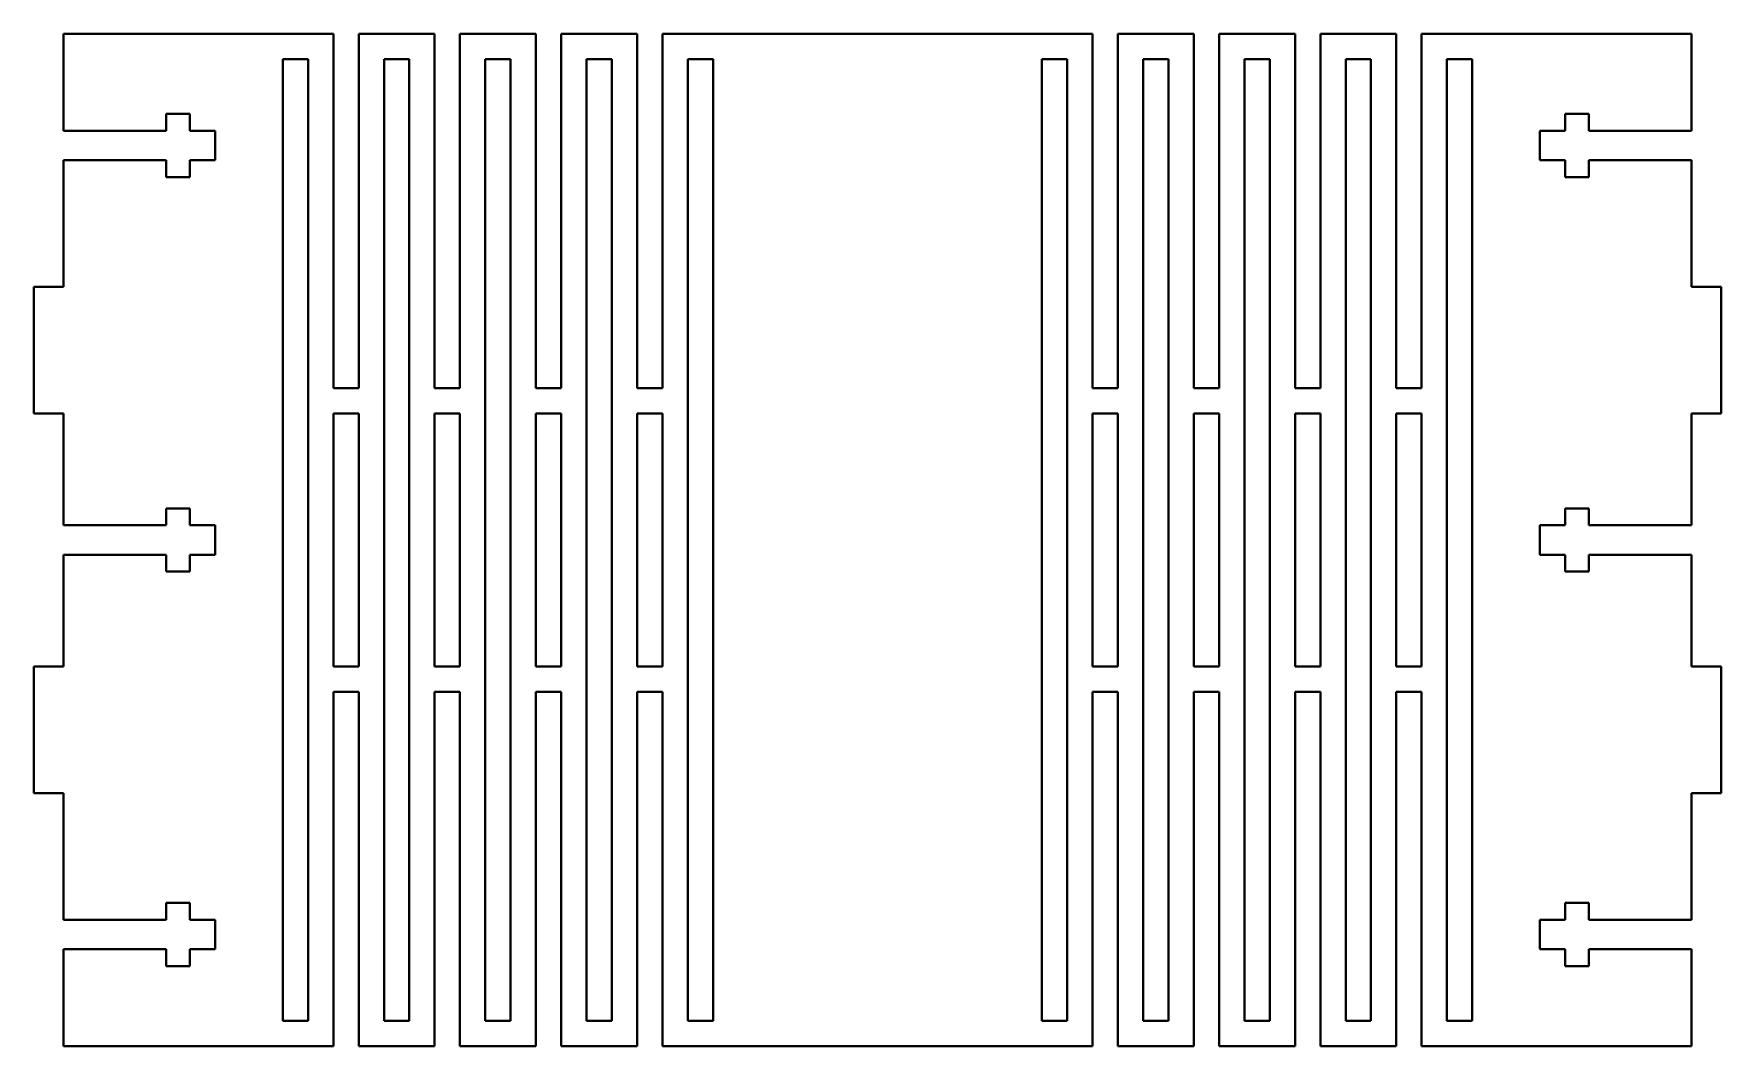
# Model space of a CAD drawing. Header units: inches. Extents: x -3.33 to 3.33, y -2 to 2.
import ezdxf

# ---------------------------------------------------------------- set-up
doc = ezdxf.new("R2010")
doc.units = ezdxf.units.IN
doc.header["$MEASUREMENT"] = 0
doc.layers.add('ModelSketch_Visible', color=7, linetype='Continuous', lineweight=40)

msp = doc.modelspace()

# ---------------------------------------------------------------- linework, layer by layer
at = {"layer": 'ModelSketch_Visible'}
for p, q in [((-3.217, 2), (-2.15, 2)), ((-3.217, 1.617), (-3.217, 2)), ((-2.15, 2), (-2.15, 0.6)), ((-2.05, 2), (-1.75, 2)), ((-2.05, 2), (-2.05, 0.6)), ((-1.75, 2), (-1.75, 0.6)), ((-1.65, 2), (-1.35, 2)), ((-1.65, 2), (-1.65, 0.6)), ((-1.35, 2), (-1.35, 0.6)), ((-1.25, 2), (-0.95, 2)), ((-1.25, 2), (-1.25, 0.6)), ((-0.95, 2), (-0.95, 0.6)), ((-0.85, 2), (0.85, 2)), ((-0.85, 2), (-0.85, 0.6)), ((0.85, 2), (0.85, 0.6)), ((0.95, 2), (1.25, 2)), ((0.95, 2), (0.95, 0.6)), ((1.25, 2), (1.25, 0.6)), ((1.35, 2), (1.65, 2)), ((1.35, 2), (1.35, 0.6)), ((1.65, 2), (1.65, 0.6)), ((1.75, 2), (2.05, 2)), ((1.75, 2), (1.75, 0.6)), ((2.05, 2), (2.05, 0.6)), ((2.15, 2), (3.217, 2)), ((2.15, 2), (2.15, 0.6)), ((3.217, 1.617), (3.217, 2)), ((-2.35, -1.9), (-2.35, 1.9)), ((-2.25, 1.9), (-2.35, 1.9)), ((-2.25, -1.9), (-2.25, 1.9)), ((-1.95, -1.9), (-1.95, 1.9)), ((-1.85, 1.9), (-1.95, 1.9)), ((-1.85, -1.9), (-1.85, 1.9)), ((-1.55, -1.9), (-1.55, 1.9)), ((-1.45, 1.9), (-1.55, 1.9)), ((-1.45, -1.9), (-1.45, 1.9)), ((-1.15, -1.9), (-1.15, 1.9)), ((-1.05, 1.9), (-1.15, 1.9)), ((-1.05, -1.9), (-1.05, 1.9)), ((-0.75, -1.9), (-0.75, 1.9)), ((-0.65, 1.9), (-0.75, 1.9)), ((-0.65, -1.9), (-0.65, 1.9)), ((0.65, -1.9), (0.65, 1.9)), ((0.75, 1.9), (0.65, 1.9)), ((0.75, -1.9), (0.75, 1.9)), ((1.05, -1.9), (1.05, 1.9)), ((1.15, 1.9), (1.05, 1.9)), ((1.15, -1.9), (1.15, 1.9)), ((1.45, -1.9), (1.45, 1.9)), ((1.55, 1.9), (1.45, 1.9)), ((1.55, -1.9), (1.55, 1.9)), ((1.85, -1.9), (1.85, 1.9)), ((1.95, 1.9), (1.85, 1.9)), ((1.95, -1.9), (1.95, 1.9)), ((2.25, -1.9), (2.25, 1.9)), ((2.35, 1.9), (2.25, 1.9)), ((2.35, -1.9), (2.35, 1.9)), ((-2.811, 1.617), (-2.811, 1.6835)), ((-2.811, 1.6835), (-2.717, 1.6835)), ((-2.717, 1.617), (-2.717, 1.6835)), ((2.717, 1.617), (2.717, 1.6835)), ((2.717, 1.6835), (2.811, 1.6835)), ((2.811, 1.617), (2.811, 1.6835)), ((-3.217, 1.617), (-2.811, 1.617)), ((-2.717, 1.617), (-2.617, 1.617)), ((-2.617, 1.5), (-2.617, 1.617)), ((2.617, 1.5), (2.617, 1.617)), ((2.617, 1.617), (2.717, 1.617)), ((2.811, 1.617), (3.217, 1.617)), ((-3.217, 1.5), (-2.811, 1.5)), ((-3.217, 1), (-3.217, 1.5)), ((-2.811, 1.4335), (-2.811, 1.5)), ((-2.717, 1.5), (-2.617, 1.5)), ((-2.717, 1.4335), (-2.717, 1.5)), ((2.617, 1.5), (2.717, 1.5)), ((2.717, 1.4335), (2.717, 1.5)), ((2.811, 1.5), (3.217, 1.5)), ((2.811, 1.4335), (2.811, 1.5)), ((3.217, 1), (3.217, 1.5)), ((-2.811, 1.4335), (-2.717, 1.4335)), ((2.717, 1.4335), (2.811, 1.4335)), ((-3.334, 1), (-3.217, 1)), ((-3.334, 1), (-3.334, 0.5)), ((3.217, 1), (3.334, 1)), ((3.334, 1), (3.334, 0.5)), ((-2.15, 0.6), (-2.05, 0.6)), ((-1.75, 0.6), (-1.65, 0.6)), ((-1.35, 0.6), (-1.25, 0.6)), ((-0.95, 0.6), (-0.85, 0.6)), ((0.85, 0.6), (0.95, 0.6)), ((1.25, 0.6), (1.35, 0.6)), ((1.65, 0.6), (1.75, 0.6)), ((2.05, 0.6), (2.15, 0.6)), ((-3.334, 0.5), (-3.217, 0.5)), ((-3.217, 0.0585), (-3.217, 0.5)), ((-2.15, 0.5), (-2.15, -0.5)), ((-2.15, 0.5), (-2.05, 0.5)), ((-2.05, 0.5), (-2.05, -0.5)), ((-1.75, 0.5), (-1.75, -0.5)), ((-1.75, 0.5), (-1.65, 0.5)), ((-1.65, 0.5), (-1.65, -0.5)), ((-1.35, 0.5), (-1.35, -0.5)), ((-1.35, 0.5), (-1.25, 0.5)), ((-1.25, 0.5), (-1.25, -0.5)), ((-0.85, 0.5), (-0.95, 0.5)), ((-0.95, 0.5), (-0.95, -0.5)), ((-0.85, 0.5), (-0.85, -0.5)), ((0.85, 0.5), (0.85, -0.5)), ((0.85, 0.5), (0.95, 0.5)), ((0.95, 0.5), (0.95, -0.5)), ((1.25, 0.5), (1.25, -0.5)), ((1.25, 0.5), (1.35, 0.5)), ((1.35, 0.5), (1.35, -0.5)), ((1.65, 0.5), (1.65, -0.5)), ((1.65, 0.5), (1.75, 0.5)), ((1.75, 0.5), (1.75, -0.5)), ((2.05, 0.5), (2.05, -0.5)), ((2.05, 0.5), (2.15, 0.5)), ((2.15, 0.5), (2.15, -0.5)), ((3.217, 0.0585), (3.217, 0.5)), ((3.217, 0.5), (3.334, 0.5)), ((-2.811, 0.0585), (-2.811, 0.125)), ((-2.811, 0.125), (-2.717, 0.125)), ((-2.717, 0.0585), (-2.717, 0.125)), ((2.717, 0.0585), (2.717, 0.125)), ((2.717, 0.125), (2.811, 0.125)), ((2.811, 0.0585), (2.811, 0.125)), ((-2.811, 0.0585), (-3.217, 0.0585)), ((-2.617, 0.0585), (-2.717, 0.0585)), ((-2.617, 0.0585), (-2.617, -0.0585)), ((2.617, -0.0585), (2.617, 0.0585)), ((2.617, 0.0585), (2.717, 0.0585)), ((2.811, 0.0585), (3.217, 0.0585)), ((-2.811, -0.0585), (-3.217, -0.0585)), ((-3.217, -0.5), (-3.217, -0.0585)), ((-2.811, -0.125), (-2.811, -0.0585)), ((-2.617, -0.0585), (-2.717, -0.0585)), ((-2.717, -0.125), (-2.717, -0.0585)), ((2.617, -0.0585), (2.717, -0.0585)), ((2.717, -0.125), (2.717, -0.0585)), ((2.811, -0.0585), (3.217, -0.0585)), ((2.811, -0.125), (2.811, -0.0585)), ((3.217, -0.5), (3.217, -0.0585)), ((-2.811, -0.125), (-2.717, -0.125)), ((2.717, -0.125), (2.811, -0.125)), ((-3.334, -0.5), (-3.217, -0.5)), ((-3.334, -0.5), (-3.334, -1)), ((-2.15, -0.5), (-2.05, -0.5)), ((-1.75, -0.5), (-1.65, -0.5)), ((-1.35, -0.5), (-1.25, -0.5)), ((-0.85, -0.5), (-0.95, -0.5)), ((0.85, -0.5), (0.95, -0.5)), ((1.25, -0.5), (1.35, -0.5)), ((1.65, -0.5), (1.75, -0.5)), ((2.05, -0.5), (2.15, -0.5)), ((3.217, -0.5), (3.334, -0.5)), ((3.334, -0.5), (3.334, -1)), ((-2.15, -0.6), (-2.15, -2)), ((-2.15, -0.6), (-2.05, -0.6)), ((-2.05, -0.6), (-2.05, -2)), ((-1.75, -0.6), (-1.75, -2)), ((-1.75, -0.6), (-1.65, -0.6)), ((-1.65, -0.6), (-1.65, -2)), ((-1.35, -0.6), (-1.35, -2)), ((-1.35, -0.6), (-1.25, -0.6)), ((-1.25, -0.6), (-1.25, -2)), ((-0.95, -0.6), (-0.95, -2)), ((-0.95, -0.6), (-0.85, -0.6)), ((-0.85, -0.6), (-0.85, -2)), ((0.85, -0.6), (0.85, -2)), ((0.85, -0.6), (0.95, -0.6)), ((0.95, -0.6), (0.95, -2)), ((1.25, -0.6), (1.25, -2)), ((1.25, -0.6), (1.35, -0.6)), ((1.35, -0.6), (1.35, -2)), ((1.65, -0.6), (1.65, -2)), ((1.65, -0.6), (1.75, -0.6)), ((1.75, -0.6), (1.75, -2)), ((2.05, -0.6), (2.05, -2)), ((2.05, -0.6), (2.15, -0.6)), ((2.15, -0.6), (2.15, -2)), ((-3.334, -1), (-3.217, -1)), ((-3.217, -1.5), (-3.217, -1)), ((3.217, -1.5), (3.217, -1)), ((3.217, -1), (3.334, -1)), ((-2.811, -1.5), (-2.811, -1.4335)), ((-2.811, -1.4335), (-2.717, -1.4335)), ((-2.717, -1.5), (-2.717, -1.4335)), ((2.717, -1.5), (2.717, -1.4335)), ((2.717, -1.4335), (2.811, -1.4335)), ((2.811, -1.5), (2.811, -1.4335)), ((-3.217, -1.5), (-2.811, -1.5)), ((-2.717, -1.5), (-2.617, -1.5)), ((-2.617, -1.617), (-2.617, -1.5)), ((2.617, -1.617), (2.617, -1.5)), ((2.617, -1.5), (2.717, -1.5)), ((2.811, -1.5), (3.217, -1.5)), ((-3.217, -1.617), (-2.811, -1.617)), ((-3.217, -2), (-3.217, -1.617)), ((-2.811, -1.6835), (-2.811, -1.617)), ((-2.717, -1.617), (-2.617, -1.617)), ((-2.717, -1.6835), (-2.717, -1.617)), ((2.617, -1.617), (2.717, -1.617)), ((2.717, -1.6835), (2.717, -1.617)), ((2.811, -1.617), (3.217, -1.617)), ((2.811, -1.6835), (2.811, -1.617)), ((3.217, -2), (3.217, -1.617)), ((-2.811, -1.6835), (-2.717, -1.6835)), ((2.717, -1.6835), (2.811, -1.6835)), ((-2.25, -1.9), (-2.35, -1.9)), ((-1.85, -1.9), (-1.95, -1.9)), ((-1.45, -1.9), (-1.55, -1.9)), ((-1.05, -1.9), (-1.15, -1.9)), ((-0.65, -1.9), (-0.75, -1.9)), ((0.75, -1.9), (0.65, -1.9)), ((1.15, -1.9), (1.05, -1.9)), ((1.55, -1.9), (1.45, -1.9)), ((1.95, -1.9), (1.85, -1.9)), ((2.35, -1.9), (2.25, -1.9)), ((-3.217, -2), (-2.15, -2)), ((-2.05, -2), (-1.75, -2)), ((-1.65, -2), (-1.35, -2)), ((-1.25, -2), (-0.95, -2)), ((-0.85, -2), (0.85, -2)), ((0.95, -2), (1.25, -2)), ((1.35, -2), (1.65, -2)), ((1.75, -2), (2.05, -2)), ((2.15, -2), (3.217, -2))]:
    msp.add_line(p, q, dxfattribs=at)

doc.saveas('drawing.dxf')
